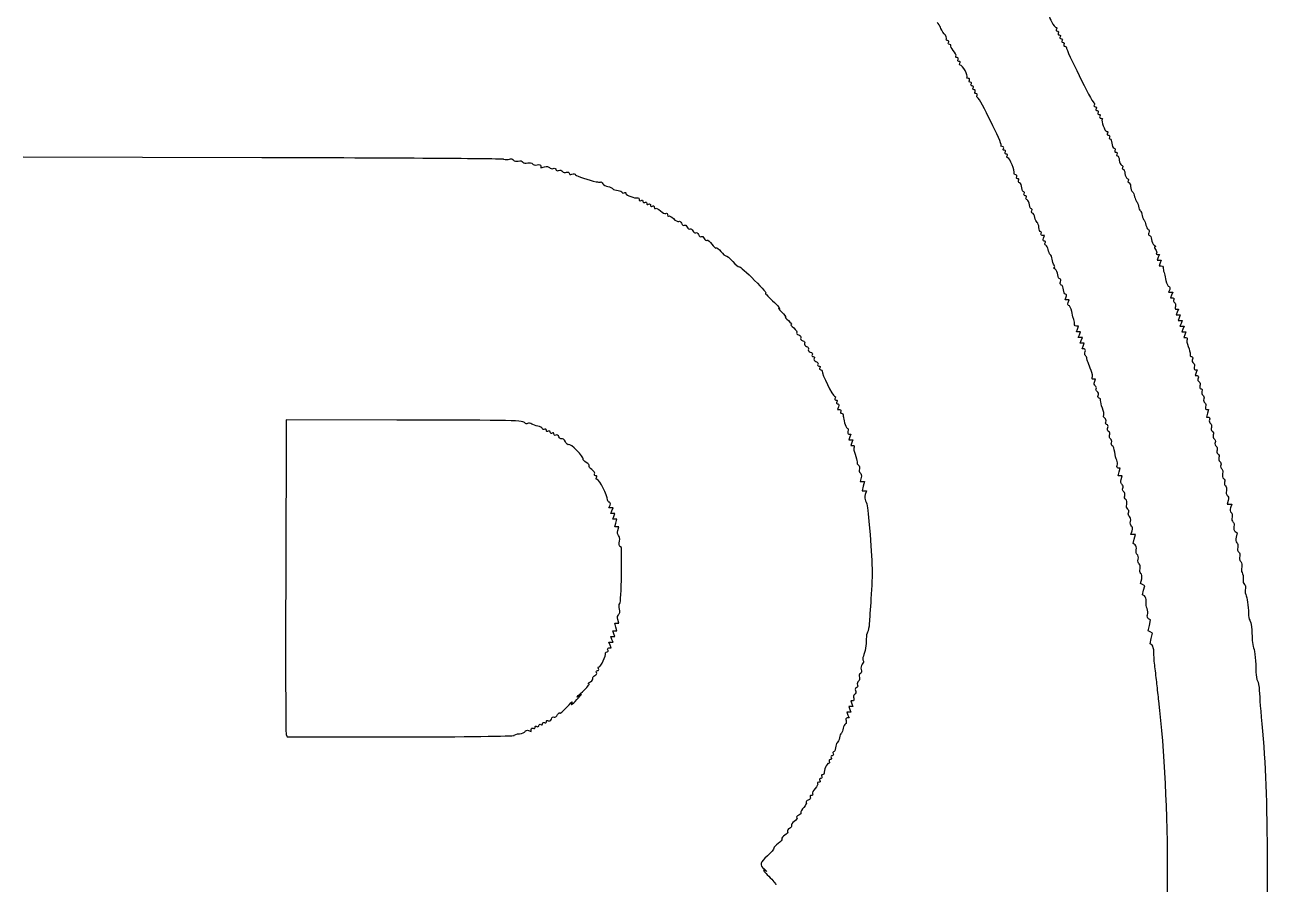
# Model space of a CAD drawing. Extents: x 13 to 550, y 14 to 551.
# Drawn here: x 365 to 550.3, y 281.4 to 409.6 of the extents above; entities that cross this region are included whole.
import ezdxf

# ---------------------------------------------------------------- set-up
doc = ezdxf.new("R2010")
doc.units = 0
doc.layers.get('0').update_dxf_attribs({"linetype": 'CONTINUOUS'})

msp = doc.modelspace()

# ---------------------------------------------------------------- linework, layer by layer
at = {"color": 7}
for p, q in [((364.772222, 389.89), (400.374048, 389.821615)), ((441.96, 388.560654), (441.96, 388.271938)), ((441.96, 388.271938), (442.524162, 388.41947)), ((517.091535, 378.177778), (516.762464, 378.177778)), ((516.929088, 377.754444), (517.091535, 378.177778)), ((534.066496, 374.932222), (533.904049, 374.508889)), ((533.904049, 374.508889), (534.207607, 374.508889)), ((533.908536, 375.355556), (534.228943, 375.355556)), ((534.228943, 375.355556), (534.066496, 374.932222)), ((534.207607, 374.508889), (534.511165, 374.508889)), ((534.511165, 374.508889), (534.348718, 374.085556)), ((534.348718, 374.085556), (534.186271, 373.662222)), ((534.186271, 373.662222), (534.498691, 373.662222)), ((520.153279, 368.582222), (520.315726, 369.005556)), ((535.759829, 370.134444), (535.597382, 369.711111)), ((535.597382, 369.711111), (535.90094, 369.711111)), ((536.042052, 369.287778), (535.879604, 368.864444)), ((535.879604, 368.864444), (536.208676, 368.864444)), ((535.90094, 369.711111), (536.204499, 369.711111)), ((536.204499, 369.711111), (536.042052, 369.287778)), ((520.456837, 368.582222), (520.153279, 368.582222)), ((520.760396, 368.582222), (520.456837, 368.582222)), ((520.597948, 368.158889), (520.760396, 368.582222)), ((536.747607, 367.171111), (537.051165, 367.171111)), ((537.051165, 367.171111), (536.888718, 366.747778)), ((536.888718, 366.747778), (536.726271, 366.324444)), ((536.726271, 366.324444), (537.029829, 366.324444)), ((537.17094, 365.901111), (537.008493, 365.477778)), ((537.008493, 365.477778), (537.312052, 365.477778)), ((537.029829, 366.324444), (537.333388, 366.324444)), ((537.333388, 366.324444), (537.17094, 365.901111)), ((537.453163, 365.054444), (537.290716, 364.631111)), ((537.312052, 365.477778), (537.61561, 365.477778)), ((537.61561, 365.477778), (537.453163, 365.054444)), ((521.846612, 363.784444), (522.00906, 364.207778)), ((522.150171, 363.784444), (521.846612, 363.784444)), ((522.171507, 364.631111), (521.859087, 364.631111)), ((522.00906, 364.207778), (522.171507, 364.631111)), ((522.128835, 362.937778), (522.291282, 363.361111)), ((522.453729, 363.784444), (522.150171, 363.784444)), ((522.291282, 363.361111), (522.453729, 363.784444)), ((537.290716, 364.631111), (537.594274, 364.631111)), ((537.735385, 364.207778), (537.572938, 363.784444)), ((537.572938, 363.784444), (537.876496, 363.784444)), ((537.594274, 364.631111), (537.897832, 364.631111)), ((537.897832, 364.631111), (537.735385, 364.207778)), ((538.017607, 363.361111), (537.85516, 362.937778)), ((537.876496, 363.784444), (538.180054, 363.784444)), ((538.180054, 363.784444), (538.017607, 363.361111)), ((522.432393, 362.937778), (522.128835, 362.937778)), ((522.411057, 362.091111), (522.573504, 362.514444)), ((522.714615, 362.091111), (522.411057, 362.091111)), ((522.735951, 362.937778), (522.432393, 362.937778)), ((522.573504, 362.514444), (522.735951, 362.937778)), ((522.693279, 361.244444), (522.855726, 361.667778)), ((523.018173, 362.091111), (522.714615, 362.091111)), ((522.855726, 361.667778), (523.018173, 362.091111)), ((537.85516, 362.937778), (538.184231, 362.937778)), ((522.996837, 361.244444), (522.693279, 361.244444)), ((539.71094, 357.716667), (539.548493, 357.293333)), ((539.569829, 358.14), (539.873388, 358.14)), ((539.873388, 358.14), (539.71094, 357.716667)), ((524.711507, 356.728889), (524.382436, 356.728889)), ((524.552531, 356.31451), (524.711507, 356.728889)), ((539.548493, 357.293333), (539.852052, 357.293333)), ((486.37094, 352.636658), (486.208493, 352.213325)), ((486.208493, 352.213325), (486.537564, 352.213325)), ((541.245608, 352.213333), (541.531612, 352.213333)), ((541.531612, 352.213333), (541.383982, 351.648889)), ((404.001111, 350.661105), (403.928213, 327.377772)), ((420.511111, 350.635847), (404.001111, 350.661105)), ((541.383982, 351.648889), (541.23638, 351.084444)), ((541.23638, 351.084444), (541.542676, 351.084444)), ((487.923078, 348.544436), (488.226636, 348.544436)), ((488.226636, 348.544436), (488.064189, 348.121103)), ((488.064189, 348.121103), (487.901742, 347.697769)), ((487.901742, 347.697769), (488.2053, 347.697769)), ((488.346411, 347.274436), (488.183964, 346.851103)), ((488.183964, 346.851103), (488.513035, 346.851103)), ((488.2053, 347.697769), (488.508858, 347.697769)), ((488.508858, 347.697769), (488.346411, 347.274436)), ((528.385842, 343.46436), (528.079547, 343.46436)), ((528.09061, 342.335471), (528.23824, 342.899915)), ((528.23824, 342.899915), (528.385842, 343.46436)), ((489.737174, 342.053043), (489.589628, 341.48888)), ((489.589628, 341.48888), (489.910148, 341.48888)), ((489.910148, 341.48888), (490.230668, 341.48888)), ((490.230668, 341.48888), (490.053574, 340.783325)), ((528.379351, 342.335471), (528.09061, 342.335471)), ((528.668065, 342.335471), (528.379351, 342.335471)), ((528.520519, 341.771309), (528.668065, 342.335471)), ((490.053574, 340.783325), (489.876507, 340.077769)), ((489.876507, 340.077769), (490.208344, 340.077769)), ((490.208344, 340.077769), (490.540181, 340.077769)), ((490.540181, 340.077769), (490.361817, 339.515851)), ((452.137724, 337.537778), (452.300171, 337.961111)), ((452.441282, 337.537778), (452.137724, 337.537778)), ((452.74484, 337.537778), (452.441282, 337.537778)), ((452.582393, 337.114444), (452.74484, 337.537778)), ((544.48837, 338.666384), (544.340824, 338.102222)), ((544.340824, 338.102222), (544.675004, 338.102222)), ((544.675004, 338.102222), (545.009155, 338.102222)), ((545.009155, 338.102222), (544.837535, 337.56153)), ((452.419946, 336.691111), (452.582393, 337.114444)), ((452.723504, 336.691111), (452.419946, 336.691111)), ((452.702168, 335.844444), (452.864615, 336.267778)), ((453.008436, 335.844444), (452.702168, 335.844444)), ((453.027062, 336.691111), (452.723504, 336.691111)), ((452.864615, 336.267778), (453.027062, 336.691111)), ((453.314731, 335.844444), (453.008436, 335.844444)), ((453.167129, 335.28), (453.314731, 335.844444)), ((453.019499, 334.715556), (453.167129, 335.28)), ((453.30824, 334.715556), (453.019499, 334.715556)), ((453.596954, 334.715556), (453.30824, 334.715556)), ((453.449408, 334.151393), (453.596954, 334.715556)), ((529.97529, 333.586582), (530.146909, 334.127275)), ((530.307127, 333.586582), (529.97529, 333.586582)), ((530.638964, 333.586582), (530.307127, 333.586582)), ((530.466215, 332.898324), (530.638964, 333.586582)), ((545.512018, 334.024554), (545.819838, 333.834297)), ((545.819838, 333.834297), (545.654823, 333.176826)), ((454.028641, 331.61916), (453.778846, 331.773544)), ((530.293495, 332.210063), (530.466215, 332.898324)), ((530.601315, 332.019806), (530.293495, 332.210063)), ((453.991528, 327.546315), (454.028641, 331.61916)), ((531.422384, 326.283396), (531.5874, 326.940867)), ((531.728511, 326.0942), (531.422384, 326.283396)), ((532.034637, 325.905004), (531.728511, 326.0942)), ((531.704606, 324.590063), (531.869622, 325.247533)), ((532.004524, 324.404699), (531.704606, 324.590063)), ((531.869622, 325.247533), (532.034637, 325.905004)), ((453.596954, 320.322222), (453.449408, 320.886384)), ((532.892423, 320.818126), (532.594086, 321.002502)), ((532.732121, 320.016629), (532.892423, 320.818126)), ((452.864615, 318.77), (452.702168, 319.193333)), ((452.702168, 319.193333), (453.008436, 319.193333)), ((453.027062, 318.346667), (452.864615, 318.77)), ((453.008436, 319.193333), (453.314731, 319.193333)), ((453.167129, 319.757778), (453.019499, 320.322222)), ((453.019499, 320.322222), (453.30824, 320.322222)), ((453.314731, 319.193333), (453.167129, 319.757778)), ((453.30824, 320.322222), (453.596954, 320.322222)), ((532.571819, 319.215135), (532.732121, 320.016629)), ((532.873232, 319.028851), (532.571819, 319.215135)), ((533.174646, 318.842571), (532.873232, 319.028851)), ((533.014343, 318.041074), (533.174646, 318.842571)), ((452.300171, 317.076667), (452.137724, 317.5)), ((452.137724, 317.5), (452.441282, 317.5)), ((452.462618, 316.653333), (452.300171, 317.076667)), ((452.582393, 317.923333), (452.419946, 318.346667)), ((452.419946, 318.346667), (452.723504, 318.346667)), ((452.441282, 317.5), (452.74484, 317.5)), ((452.74484, 317.5), (452.582393, 317.923333)), ((452.723504, 318.346667), (453.027062, 318.346667)), ((532.854041, 317.239579), (533.014343, 318.041074)), ((533.125624, 317.071742), (532.854041, 317.239579)), ((452.133547, 316.653333), (452.462618, 316.653333)), ((447.343586, 308.954238), (448.027778, 309.721809)), ((448.027778, 309.721809), (447.463333, 309.341847)), ((488.2053, 307.904436), (487.901742, 307.904436)), ((487.901742, 307.904436), (488.064189, 307.481103)), ((488.487522, 308.751103), (488.183964, 308.751103)), ((488.183964, 308.751103), (488.346411, 308.327769)), ((488.508858, 307.904436), (488.2053, 307.904436)), ((488.346411, 308.327769), (488.508858, 307.904436)), ((487.923078, 307.057769), (487.61952, 307.057769)), ((487.61952, 307.057769), (487.781967, 306.634436)), ((487.944414, 306.211103), (487.640856, 306.211103)), ((487.781967, 306.634436), (487.944414, 306.211103)), ((488.226636, 307.057769), (487.923078, 307.057769)), ((488.064189, 307.481103), (488.226636, 307.057769)), ((440.143787, 304.330616), (440.548889, 304.175166)), ((440.548889, 304.175166), (440.548889, 304.50424)), ((403.989907, 303.741661), (404.124499, 303.388883)), ((404.124499, 303.388883), (421.066694, 303.388883)), ((438.009086, 303.60055), (438.009086, 303.600556)), ((475.262138, 283.683972), (475.685471, 283.309246)), ((475.685471, 283.309246), (475.262138, 283.496396))]:
    msp.add_line(p, q, dxfattribs=at)
for points in [[(501.563922, 409.233243), (501.516594, 409.460014), (501.296319, 409.785112), (501.074436, 409.955684)], [(517.82853, 410.986111), (517.746855, 410.635123), (518.514132, 409.222222), (518.786392, 409.222222)], [(502.134124, 408.273278), (501.867847, 408.574486), (501.611279, 409.006469), (501.563922, 409.233243)], [(502.470251, 407.486149), (502.551644, 407.617862), (502.400401, 407.972071), (502.134124, 408.273278)], [(518.865556, 408.94), (518.769628, 408.784778), (518.833128, 408.657778), (519.006667, 408.657778)], [(518.786392, 409.222222), (518.925866, 409.222222), (518.961483, 409.095222), (518.865556, 408.94)], [(519.006667, 408.657778), (519.180205, 408.657778), (519.243705, 408.530778), (519.147778, 408.375556)], [(519.147778, 408.375556), (519.05185, 408.220333), (519.11535, 408.093333), (519.288889, 408.093333)], [(519.288889, 408.093333), (519.462427, 408.093333), (519.525927, 407.966333), (519.43, 407.811111)], [(519.43, 407.811111), (519.334073, 407.655889), (519.397573, 407.528889), (519.571111, 407.528889)], [(502.637778, 407.246667), (502.464239, 407.246667), (502.388858, 407.354433), (502.470251, 407.486149)], [(502.778889, 406.964444), (502.874816, 407.119667), (502.811316, 407.246667), (502.637778, 407.246667)], [(502.950367, 406.682222), (502.760121, 406.682222), (502.682962, 406.809222), (502.778889, 406.964444)], [(503.125147, 406.511069), (503.219268, 406.605204), (503.14067, 406.682222), (502.950367, 406.682222)], [(503.491669, 405.762773), (503.195957, 406.0802), (503.030998, 406.416933), (503.125147, 406.511069)], [(503.881362, 404.946149), (503.962755, 405.077862), (503.78741, 405.445344), (503.491669, 405.762773)], [(519.571111, 407.528889), (519.74465, 407.528889), (519.80815, 407.401889), (519.712222, 407.246667)], [(519.712222, 407.246667), (519.616295, 407.091444), (519.679795, 406.964444), (519.853333, 406.964444)], [(519.853333, 406.964444), (520.026872, 406.964444), (520.090372, 406.837444), (519.994444, 406.682222)], [(519.994444, 406.682222), (519.898517, 406.527), (519.95451, 406.4), (520.118904, 406.4)], [(520.118904, 406.4), (520.283271, 406.4), (520.39393, 406.30475), (520.364776, 406.188333)], [(520.364776, 406.188333), (520.289621, 405.888272), (524.143055, 398.094381), (524.423217, 397.979784)], [(504.048889, 404.706667), (503.87535, 404.706667), (503.799969, 404.814433), (503.881362, 404.946149)], [(504.19, 404.424444), (504.285927, 404.579667), (504.222427, 404.706667), (504.048889, 404.706667)], [(504.331111, 404.142222), (504.157573, 404.142222), (504.094073, 404.269222), (504.19, 404.424444)], [(504.472222, 403.86), (504.56815, 404.015222), (504.50465, 404.142222), (504.331111, 404.142222)], [(504.535835, 403.577778), (504.404912, 403.577778), (504.376295, 403.704778), (504.472222, 403.86)], [(505.546642, 401.782935), (505.763643, 401.999944), (504.875066, 403.577778), (504.535835, 403.577778)], [(505.711855, 401.602222), (505.521581, 401.602222), (505.447244, 401.683542), (505.546642, 401.782935)], [(505.883333, 401.32), (505.979261, 401.475222), (505.90196, 401.602222), (505.711855, 401.602222)], [(506.024444, 401.037778), (505.850906, 401.037778), (505.787406, 401.164778), (505.883333, 401.32)], [(506.165556, 400.755556), (506.261483, 400.910778), (506.197983, 401.037778), (506.024444, 401.037778)], [(506.306667, 400.473333), (506.133128, 400.473333), (506.069628, 400.600333), (506.165556, 400.755556)], [(506.447778, 400.191111), (506.543705, 400.346333), (506.480205, 400.473333), (506.306667, 400.473333)], [(506.588889, 399.908889), (506.41535, 399.908889), (506.35185, 400.035889), (506.447778, 400.191111)], [(506.73, 399.626667), (506.825927, 399.781889), (506.762427, 399.908889), (506.588889, 399.908889)], [(506.871111, 399.344444), (506.697573, 399.344444), (506.634073, 399.471444), (506.73, 399.626667)], [(507.027124, 399.086327), (507.114866, 399.22829), (507.04465, 399.344444), (506.871111, 399.344444)], [(507.118197, 398.733549), (506.980359, 398.785613), (506.939381, 398.944363), (507.027124, 399.086327)], [(510.619812, 391.616113), (510.822702, 391.818997), (507.489996, 398.593118), (507.118197, 398.733549)], [(524.495099, 397.627007), (524.407356, 397.485043), (524.477601, 397.368889), (524.651111, 397.368889)], [(524.423217, 397.979784), (524.550499, 397.92772), (524.582842, 397.76897), (524.495099, 397.627007)], [(524.651111, 397.368889), (524.82465, 397.368889), (524.88815, 397.241889), (524.792222, 397.086667)], [(524.792222, 397.086667), (524.696295, 396.931444), (524.759795, 396.804444), (524.933333, 396.804444)], [(524.933333, 396.804444), (525.106872, 396.804444), (525.170372, 396.677444), (525.074444, 396.522222)], [(525.074444, 396.522222), (524.978517, 396.367), (525.042017, 396.24), (525.215556, 396.24)], [(525.215556, 396.24), (525.389094, 396.24), (525.452594, 396.113), (525.356667, 395.957778)], [(525.356667, 395.957778), (525.260739, 395.802556), (525.33804, 395.675556), (525.528145, 395.675556)], [(525.708965, 395.510453), (525.472886, 395.274379), (526.064, 393.7), (526.388697, 393.7)], [(525.528145, 395.675556), (525.718419, 395.675556), (525.799784, 395.601258), (525.708965, 395.510453)], [(526.388697, 393.7), (526.537908, 393.7), (526.581483, 393.573), (526.485556, 393.417778)], [(526.485556, 393.417778), (526.389628, 393.262556), (526.453128, 393.135556), (526.626667, 393.135556)], [(526.626667, 393.135556), (526.800205, 393.135556), (526.863705, 393.008556), (526.767778, 392.853333)], [(526.767778, 392.853333), (526.67185, 392.698111), (526.700835, 392.571111), (526.832181, 392.571111)], [(510.791855, 391.442222), (510.601581, 391.442222), (510.524167, 391.520474), (510.619812, 391.616113)], [(510.963333, 391.16), (511.059261, 391.315222), (510.98196, 391.442222), (510.791855, 391.442222)], [(511.104444, 390.877778), (510.930906, 390.877778), (510.867406, 391.004778), (510.963333, 391.16)], [(526.832181, 392.571111), (526.963527, 392.571111), (527.09239, 392.287241), (527.118524, 391.940291)], [(527.118524, 391.940291), (527.14477, 391.593341), (527.299456, 391.264992), (527.462552, 391.210631)], [(527.462552, 391.210631), (527.625649, 391.156269), (527.687286, 390.995637), (527.599543, 390.853673)], [(400.374048, 389.821615), (419.95502, 389.784006), (436.17927, 389.675167), (436.427936, 389.579756)], [(436.427936, 389.579756), (436.676574, 389.484342), (437.066436, 389.477817), (437.294302, 389.56525)], [(437.294302, 389.56525), (437.522168, 389.652688), (437.790477, 389.591722), (437.890581, 389.429746)], [(437.890581, 389.429746), (437.990686, 389.267779), (438.312137, 389.197904), (438.604914, 389.274465)], [(438.604914, 389.274465), (438.897663, 389.351026), (439.215163, 389.287532), (439.31047, 389.133354)], [(439.31047, 389.133354), (439.405748, 388.979181), (439.723248, 388.915681), (440.016025, 388.992243)], [(511.245556, 390.595556), (511.341483, 390.750778), (511.277983, 390.877778), (511.104444, 390.877778)], [(511.386667, 390.313333), (511.213128, 390.313333), (511.149628, 390.440333), (511.245556, 390.595556)], [(511.527778, 390.031111), (511.623705, 390.186333), (511.560205, 390.313333), (511.386667, 390.313333)], [(511.630337, 389.748889), (511.477994, 389.748889), (511.43185, 389.875889), (511.527778, 390.031111)], [(512.573411, 387.420556), (512.684212, 387.825982), (511.905363, 389.748889), (511.630337, 389.748889)], [(527.599543, 390.853673), (527.5118, 390.71171), (527.582045, 390.595556), (527.755556, 390.595556)], [(527.755556, 390.595556), (527.929094, 390.595556), (527.992594, 390.468556), (527.896667, 390.313333)], [(527.896667, 390.313333), (527.800739, 390.158111), (527.829724, 390.031111), (527.96107, 390.031111)], [(527.96107, 390.031111), (528.092416, 390.031111), (528.221279, 389.747241), (528.247412, 389.400291)], [(528.247412, 389.400291), (528.273659, 389.053341), (528.428345, 388.724992), (528.591441, 388.670631)], [(440.016025, 388.992243), (440.308774, 389.068804), (440.626274, 389.00531), (440.721581, 388.851132)], [(440.721581, 388.851132), (440.816859, 388.696959), (441.134472, 388.633493), (441.427418, 388.710094)], [(441.427418, 388.710094), (441.720337, 388.786697), (441.96, 388.719435), (441.96, 388.560654)], [(442.524162, 388.41947), (442.834466, 388.500612), (443.164807, 388.443261), (443.258279, 388.292035)], [(443.258279, 388.292035), (443.351722, 388.140801), (443.605864, 388.08524), (443.823005, 388.16856)], [(443.823005, 388.16856), (444.040119, 388.251883), (444.217778, 388.183461), (444.217778, 388.016496)], [(444.217778, 388.016496), (444.217778, 387.849536), (444.404214, 387.784475), (444.63208, 387.871916)], [(444.63208, 387.871916), (444.859946, 387.959354), (445.126787, 387.900785), (445.225057, 387.741758)], [(445.225057, 387.741758), (445.323355, 387.582735), (445.581419, 387.520795), (445.798561, 387.604116)], [(445.798561, 387.604116), (446.015674, 387.687439), (446.193333, 387.619017), (446.193333, 387.452052)], [(446.193333, 387.452052), (446.193333, 387.285092), (446.379769, 387.220031), (446.607636, 387.307472)], [(446.607636, 387.307472), (446.835502, 387.39491), (447.086228, 387.362418), (447.164799, 387.235268)], [(447.164799, 387.235268), (447.279127, 387.050269), (449.195049, 386.395358), (450.215, 386.192621)], [(512.814429, 387.208889), (512.650063, 387.208889), (512.541576, 387.304139), (512.573411, 387.420556)], [(528.591441, 388.670631), (528.754538, 388.616269), (528.816175, 388.455637), (528.728432, 388.313673)], [(528.728432, 388.313673), (528.640689, 388.17171), (528.67639, 388.055556), (528.807736, 388.055556)], [(528.807736, 388.055556), (528.939083, 388.055556), (529.067945, 387.771685), (529.094079, 387.424735)], [(529.094079, 387.424735), (529.120326, 387.077785), (529.275012, 386.749437), (529.438108, 386.695075)], [(450.215, 386.192621), (450.331417, 386.169479), (450.490167, 386.134672), (450.567778, 386.115269)], [(450.567778, 386.115269), (450.645389, 386.095852), (450.777017, 386.111742), (450.860301, 386.150547)], [(450.860301, 386.150547), (450.943557, 386.189353), (451.102307, 386.075047), (451.213079, 385.896533)], [(451.213079, 385.896533), (451.323823, 385.718019), (451.668444, 385.527519), (451.978889, 385.4732)], [(451.978889, 385.4732), (452.289333, 385.41888), (452.618263, 385.272825), (452.709844, 385.148633)], [(512.938889, 386.926667), (513.034816, 387.081889), (512.978823, 387.208889), (512.814429, 387.208889)], [(513.08, 386.644444), (512.906462, 386.644444), (512.842962, 386.771444), (512.938889, 386.926667)], [(513.236012, 386.386327), (513.323755, 386.52829), (513.253538, 386.644444), (513.08, 386.644444)], [(513.373003, 386.029369), (513.209907, 386.083731), (513.14827, 386.244363), (513.236012, 386.386327)], [(513.717032, 385.299709), (513.690785, 385.646659), (513.536099, 385.975008), (513.373003, 386.029369)], [(529.438108, 386.695075), (529.601204, 386.640713), (529.662842, 386.480081), (529.575099, 386.338118)], [(529.575099, 386.338118), (529.487356, 386.196154), (529.523057, 386.08), (529.654403, 386.08)], [(529.654403, 386.08), (529.785749, 386.08), (529.913878, 385.805677), (529.939137, 385.470394)], [(529.939137, 385.470394), (529.964537, 385.135109), (530.086683, 384.785859), (530.210861, 384.694283)], [(452.709844, 385.148633), (452.801426, 385.024438), (453.150676, 384.902162), (453.485956, 384.876906)], [(453.485956, 384.876906), (453.821236, 384.851648), (454.095556, 384.723519), (454.095556, 384.592167)], [(454.095556, 384.592167), (454.095556, 384.460815), (454.222556, 384.431836), (454.377778, 384.527769)], [(454.377778, 384.527769), (454.533, 384.623702), (454.66, 384.581465), (454.66, 384.433911)], [(454.66, 384.433911), (454.66, 384.175926), (455.987912, 383.680564), (456.423889, 383.775918)], [(456.423889, 383.775918), (456.540306, 383.801374), (456.635556, 383.687718), (456.635556, 383.523335)], [(456.635556, 383.523335), (456.635556, 383.358952), (456.762556, 383.302947), (456.917778, 383.39888)], [(514.003375, 384.668889), (513.872028, 384.668889), (513.743166, 384.952759), (513.717032, 385.299709)], [(514.208889, 384.104444), (514.03535, 384.104444), (513.97185, 384.231444), (514.067778, 384.386667)], [(514.067778, 384.386667), (514.163705, 384.541889), (514.134721, 384.668889), (514.003375, 384.668889)], [(514.36493, 383.846327), (514.452644, 383.98829), (514.382427, 384.104444), (514.208889, 384.104444)], [(514.50192, 383.489369), (514.338824, 383.543731), (514.277187, 383.704363), (514.36493, 383.846327)], [(530.210861, 384.694283), (530.335067, 384.602705), (530.481117, 384.273778), (530.535416, 383.963333)], [(530.535416, 383.963333), (530.589744, 383.652889), (530.716744, 383.335389), (530.817638, 383.257778)], [(456.917778, 383.39888), (457.073, 383.494813), (457.2, 383.431313), (457.2, 383.257769)], [(457.2, 383.257769), (457.2, 383.084225), (457.327, 383.020725), (457.482222, 383.116658)], [(457.482222, 383.116658), (457.637444, 383.212591), (457.764444, 383.149091), (457.764444, 382.975547)], [(457.764444, 382.975547), (457.764444, 382.802003), (457.891444, 382.738503), (458.046667, 382.834436)], [(458.046667, 382.834436), (458.201889, 382.930369), (458.328889, 382.866869), (458.328889, 382.693325)], [(458.328889, 382.693325), (458.328889, 382.519781), (458.455889, 382.456281), (458.611111, 382.552214)], [(458.611111, 382.552214), (458.766333, 382.648147), (458.893333, 382.570982), (458.893333, 382.380721)], [(458.893333, 382.380721), (458.893333, 382.190467), (458.970352, 382.111826), (459.064473, 382.205961)], [(459.064473, 382.205961), (459.158622, 382.300093), (459.495342, 382.135151), (459.812785, 381.839422)], [(459.812785, 381.839422), (460.1302, 381.543693), (460.497682, 381.368337), (460.629395, 381.449741)], [(514.845949, 382.759709), (514.819702, 383.106659), (514.665016, 383.435008), (514.50192, 383.489369)], [(515.132292, 382.128889), (515.000946, 382.128889), (514.872083, 382.412759), (514.845949, 382.759709)], [(515.310205, 381.517993), (515.168219, 381.570058), (515.123853, 381.728808), (515.211596, 381.870771)], [(515.211596, 381.870771), (515.299339, 382.012735), (515.263638, 382.128889), (515.132292, 382.128889)], [(530.817638, 383.257778), (530.918561, 383.180167), (531.045561, 382.862667), (531.099861, 382.552222)], [(531.099861, 382.552222), (531.154188, 382.241778), (531.281188, 381.924278), (531.382083, 381.846667)], [(531.382083, 381.846667), (531.483006, 381.769056), (531.610006, 381.451556), (531.664305, 381.141111)], [(460.629395, 381.449741), (460.761108, 381.531145), (460.868889, 381.442093), (460.868889, 381.251833)], [(460.868889, 381.251833), (460.868889, 381.061578), (460.942972, 380.980002), (461.033509, 381.070547)], [(461.033509, 381.070547), (461.124074, 381.161092), (461.446203, 380.987128), (461.749366, 380.683956)], [(461.749366, 380.683956), (462.052529, 380.380785), (462.409653, 380.20014), (462.542946, 380.282521)], [(462.542946, 380.282521), (462.67624, 380.364901), (462.861208, 380.234486), (462.954003, 379.992704)], [(462.954003, 379.992704), (463.04677, 379.750924), (463.23727, 379.623924), (463.377336, 379.710482)], [(515.664732, 380.858889), (515.611703, 381.169333), (515.452162, 381.465929), (515.310205, 381.517993)], [(515.986945, 380.127939), (515.862739, 380.219517), (515.717762, 380.548444), (515.664732, 380.858889)], [(516.258669, 379.351828), (516.233269, 379.687114), (516.111123, 380.036364), (515.986945, 380.127939)], [(531.664305, 381.141111), (531.718633, 380.830667), (531.845633, 380.513167), (531.946527, 380.435556)], [(531.946527, 380.435556), (532.04745, 380.357944), (532.173378, 380.040444), (532.226407, 379.73)], [(463.377336, 379.710482), (463.517375, 379.797042), (463.707875, 379.670042), (463.80067, 379.428259)], [(463.80067, 379.428259), (463.893436, 379.18648), (464.083936, 379.05948), (464.224003, 379.146037)], [(464.224003, 379.146037), (464.364042, 379.232597), (464.554542, 379.105597), (464.647336, 378.863815)], [(464.647336, 378.863815), (464.740103, 378.622035), (464.930603, 378.495035), (465.07067, 378.581593)], [(465.07067, 378.581593), (465.210708, 378.668153), (465.401208, 378.541153), (465.494003, 378.29937)], [(465.494003, 378.29937), (465.58677, 378.057591), (465.77727, 377.930591), (465.917336, 378.017148)], [(465.917336, 378.017148), (466.057375, 378.103709), (466.247875, 377.976709), (466.34067, 377.734926)], [(516.543403, 378.742222), (516.412057, 378.742222), (516.283928, 379.016545), (516.258669, 379.351828)], [(516.762464, 378.177778), (516.581475, 378.177778), (516.511879, 378.304778), (516.607806, 378.46)], [(516.607806, 378.46), (516.703733, 378.615222), (516.674749, 378.742222), (516.543403, 378.742222)], [(532.226407, 379.73), (532.279437, 379.419556), (532.431046, 379.125601), (532.563324, 379.076766)], [(532.648386, 378.582877), (532.562901, 378.360074), (532.606504, 378.177778), (532.745301, 378.177778)], [(532.563324, 379.076766), (532.695602, 379.027933), (532.733899, 378.805683), (532.648386, 378.582877)], [(532.745301, 378.177778), (532.884098, 378.177778), (533.018323, 377.903455), (533.043582, 377.568172)], [(466.34067, 377.734926), (466.433436, 377.493146), (466.623344, 377.365785), (466.762705, 377.451902)], [(466.762705, 377.451902), (466.902038, 377.53802), (467.230573, 377.281051), (467.492786, 376.880859)], [(467.492786, 376.880859), (467.754998, 376.480668), (468.03976, 376.223454), (468.125584, 376.309266)], [(468.125584, 376.309266), (468.21138, 376.395082), (468.526029, 376.154535), (468.824818, 375.77472)], [(517.056652, 377.331111), (516.89714, 377.331111), (516.839736, 377.521611), (516.929088, 377.754444)], [(517.187152, 377.072993), (517.274895, 377.214957), (517.216164, 377.331111), (517.056652, 377.331111)], [(517.28576, 376.720216), (517.143774, 376.77228), (517.099409, 376.93103), (517.187152, 377.072993)], [(517.640288, 376.061111), (517.587258, 376.371556), (517.427718, 376.668151), (517.28576, 376.720216)], [(533.043582, 377.568172), (533.068982, 377.232886), (533.254627, 376.853834), (533.456416, 376.725826)], [(533.577123, 376.488765), (533.441684, 376.486507), (533.472334, 376.31401), (533.645223, 376.105699)], [(533.456416, 376.725826), (533.658233, 376.597819), (533.712533, 376.491142), (533.577123, 376.488765)], [(468.824818, 375.77472), (469.123578, 375.394903), (469.467269, 375.11346), (469.588568, 375.149291)], [(469.588568, 375.149291), (469.709867, 375.185122), (470.158657, 374.801344), (470.585828, 374.296457)], [(470.585828, 374.296457), (471.013028, 373.791567), (471.448892, 373.43183), (471.554387, 373.497038)], [(517.941221, 375.343304), (517.828728, 375.427655), (517.693317, 375.750667), (517.640288, 376.061111)], [(518.231628, 374.637749), (518.184412, 374.941457), (518.053743, 375.258957), (517.941221, 375.343304)], [(518.537613, 373.732778), (518.41654, 373.926806), (518.278844, 374.334044), (518.231628, 374.637749)], [(533.645223, 376.105699), (533.818112, 375.897391), (533.875996, 375.643391), (533.77386, 375.541255)], [(533.77386, 375.541255), (533.671724, 375.439122), (533.732317, 375.355556), (533.908536, 375.355556)], [(471.554387, 373.497038), (471.65991, 373.562245), (472.696088, 372.65382), (473.85701, 371.478316)], [(518.668028, 373.138618), (518.466211, 373.266626), (518.403868, 373.373303), (518.529429, 373.375679)], [(518.529429, 373.375679), (518.655018, 373.377937), (518.658687, 373.53875), (518.537613, 373.732778)], [(519.080863, 372.296272), (519.055463, 372.631558), (518.869817, 373.010611), (518.668028, 373.138618)], [(534.498691, 373.662222), (534.670536, 373.662222), (534.796069, 373.566972), (534.777696, 373.450556)], [(534.777696, 373.450556), (534.759352, 373.334139), (534.774874, 373.143639), (534.812974, 373.027222)], [(534.812974, 373.027222), (534.888242, 372.79532), (534.887819, 372.796937), (535.202243, 371.475)], [(473.85701, 371.478316), (475.017931, 370.30281), (475.777278, 369.432628), (475.544444, 369.54458)], [(519.379144, 371.686667), (519.240347, 371.686667), (519.106122, 371.960989), (519.080863, 372.296272)], [(519.476059, 371.281568), (519.561544, 371.504371), (519.51794, 371.686667), (519.379144, 371.686667)], [(519.599503, 370.783499), (519.446115, 370.834632), (519.390545, 371.058762), (519.476059, 371.281568)], [(519.925921, 370.059709), (519.899674, 370.406659), (519.752919, 370.732366), (519.599503, 370.783499)], [(535.202243, 371.475), (535.322244, 370.970528), (535.533318, 370.557778), (535.671353, 370.557778)], [(535.671353, 370.557778), (535.809359, 370.557778), (535.849181, 370.367278), (535.759829, 370.134444)], [(475.544444, 369.54458), (475.311611, 369.656532), (475.756111, 369.151716), (476.532222, 368.422764)], [(520.22581, 369.428889), (520.087013, 369.428889), (519.952055, 369.712759), (519.925921, 370.059709)], [(520.315726, 369.005556), (520.405078, 369.238389), (520.364607, 369.428889), (520.22581, 369.428889)], [(536.208676, 368.864444), (536.389665, 368.864444), (536.464679, 368.746219), (536.375384, 368.601724)], [(476.532222, 368.422764), (477.308333, 367.693809), (477.752833, 367.187726), (477.52, 367.298128)], [(477.52, 367.298128), (477.287167, 367.408531), (477.453, 367.171117), (477.888526, 366.770536)], [(520.686425, 367.735556), (520.548418, 367.735556), (520.508597, 367.926056), (520.597948, 368.158889)], [(521.155535, 366.818333), (521.035534, 367.322806), (520.82446, 367.735556), (520.686425, 367.735556)], [(536.375384, 368.601724), (536.286089, 368.457226), (536.33655, 368.262659), (536.487511, 368.169351)], [(536.487511, 368.169351), (536.6385, 368.076045), (536.690485, 367.813268), (536.603025, 367.585405)], [(536.603025, 367.585405), (536.515592, 367.357544), (536.580729, 367.171111), (536.747607, 367.171111)], [(477.888526, 366.770536), (478.324023, 366.369958), (478.578023, 366.037989), (478.45297, 366.032824)], [(478.45297, 366.032824), (478.327889, 366.02766), (478.525388, 365.77366), (478.891826, 365.46838)], [(478.891826, 365.46838), (479.258263, 365.1631), (479.448763, 364.9091), (479.315159, 364.903935)], [(521.544804, 365.266111), (521.469535, 365.498013), (521.469959, 365.496396), (521.155535, 366.818333)], [(521.580082, 364.842778), (521.598426, 364.959194), (521.582904, 365.149694), (521.544804, 365.266111)], [(479.315159, 364.903935), (479.181555, 364.898771), (479.352582, 364.660538), (479.695228, 364.374526)], [(479.695228, 364.374526), (480.037874, 364.088516), (480.241949, 363.77823), (480.148702, 363.685003)], [(480.148702, 363.685003), (480.055484, 363.591777), (480.187169, 363.435702), (480.44131, 363.338172)], [(480.44131, 363.338172), (480.69548, 363.240645), (480.832612, 363.046258), (480.746054, 362.906203)], [(521.859087, 364.631111), (521.687242, 364.631111), (521.561709, 364.726361), (521.580082, 364.842778)], [(480.746054, 362.906203), (480.659496, 362.76615), (480.786496, 362.57565), (481.028276, 362.482869)], [(481.028276, 362.482869), (481.270056, 362.390092), (481.397056, 362.199592), (481.310498, 362.059536)], [(481.310498, 362.059536), (481.223941, 361.919483), (481.350941, 361.728983), (481.592721, 361.636203)], [(481.592721, 361.636203), (481.8345, 361.543425), (481.9615, 361.352925), (481.874943, 361.212869)], [(538.184231, 362.937778), (538.36522, 362.937778), (538.44142, 362.821434), (538.353536, 362.67924)], [(538.353536, 362.67924), (538.265652, 362.537042), (538.341965, 362.060792), (538.523236, 361.620906)], [(538.523236, 361.620906), (538.70448, 361.181018), (538.826795, 360.662361), (538.795101, 360.468333)], [(481.874943, 361.212869), (481.788385, 361.072817), (481.915385, 360.882317), (482.157165, 360.789536)], [(482.157165, 360.789536), (482.398945, 360.696758), (482.526481, 360.507153), (482.440601, 360.368198)], [(482.440601, 360.368198), (482.354721, 360.22924), (482.42649, 360.115547), (482.6, 360.115547)], [(482.6, 360.115547), (482.773538, 360.115547), (482.836502, 359.98765), (482.739869, 359.831332)], [(482.739869, 359.831332), (482.643265, 359.675012), (482.762165, 359.471206), (483.003832, 359.378425)], [(523.148532, 360.848704), (523.232041, 361.066359), (523.163772, 361.244444), (522.996837, 361.244444)], [(523.18889, 360.260739), (523.083169, 360.366462), (523.064994, 360.631046), (523.148532, 360.848704)], [(523.416389, 359.809816), (523.396916, 359.952101), (523.29461, 360.155019), (523.18889, 360.260739)], [(523.522222, 359.41), (523.483417, 359.487611), (523.435806, 359.667528), (523.416389, 359.809816)], [(538.795101, 360.468333), (538.763408, 360.274306), (538.866052, 360.115556), (539.023221, 360.115556)], [(539.023221, 360.115556), (539.180363, 360.115556), (539.240786, 359.937902), (539.157446, 359.720769)], [(539.157446, 359.720769), (539.074134, 359.503636), (539.135997, 359.245569), (539.295114, 359.147288)], [(483.003832, 359.378425), (483.245612, 359.285647), (483.373148, 359.096042), (483.287268, 358.957087)], [(483.287268, 358.957087), (483.201387, 358.818129), (483.273156, 358.704436), (483.446667, 358.704436)], [(483.446667, 358.704436), (483.620205, 358.704436), (483.683705, 358.577436), (483.587778, 358.422214)], [(483.587778, 358.422214), (483.49185, 358.266992), (483.547843, 358.139992), (483.712238, 358.139992)], [(483.712238, 358.139992), (483.876604, 358.139992), (483.981788, 358.044742), (483.945974, 357.928325)], [(483.945974, 357.928325), (483.840508, 357.585605), (485.497971, 354.18888), (485.770654, 354.18888)], [(523.651706, 359.057222), (523.619307, 359.173639), (523.561028, 359.332389), (523.522222, 359.41)], [(524.041765, 358.04576), (523.859647, 358.485649), (523.684105, 358.940806), (523.651706, 359.057222)], [(524.21313, 356.987427), (524.301014, 357.129625), (524.223855, 357.605875), (524.041765, 358.04576)], [(539.295114, 359.147288), (539.454118, 359.049004), (539.512708, 358.782157), (539.425247, 358.554294)], [(539.425247, 358.554294), (539.337814, 358.326433), (539.402951, 358.14), (539.569829, 358.14)], [(524.382436, 356.728889), (524.201446, 356.728889), (524.125246, 356.845232), (524.21313, 356.987427)], [(524.668044, 355.730564), (524.517056, 355.82387), (524.46507, 356.086647), (524.552531, 356.31451)], [(539.852052, 357.293333), (540.019014, 357.293333), (540.087453, 357.11568), (540.004113, 356.898547)], [(540.004113, 356.898547), (539.920801, 356.681413), (539.982664, 356.423347), (540.141781, 356.325066)], [(540.141781, 356.325066), (540.300785, 356.226782), (540.359374, 355.959935), (540.271914, 355.732072)], [(540.271914, 355.732072), (540.184481, 355.504211), (540.249618, 355.317778), (540.416496, 355.317778)], [(485.845556, 353.906658), (485.749628, 353.751436), (485.813128, 353.624436), (485.986667, 353.624436)], [(485.770654, 354.18888), (485.907786, 354.18888), (485.941483, 354.06188), (485.845556, 353.906658)], [(524.792222, 355.317693), (524.874885, 355.451464), (524.819033, 355.637256), (524.668044, 355.730564)], [(524.947981, 354.885315), (524.779635, 354.98935), (524.709559, 355.183923), (524.792222, 355.317693)], [(525.102554, 354.301369), (525.185866, 354.518502), (525.116383, 354.781276), (524.947981, 354.885315)], [(525.236779, 353.906582), (525.079637, 353.906582), (525.019214, 354.084235), (525.102554, 354.301369)], [(525.464899, 353.553804), (525.496592, 353.747832), (525.393948, 353.906582), (525.236779, 353.906582)], [(540.416496, 355.317778), (540.583459, 355.317778), (540.651898, 355.140125), (540.568557, 354.922991)], [(540.568557, 354.922991), (540.485245, 354.705858), (540.547108, 354.447791), (540.706225, 354.34951)], [(540.706225, 354.34951), (540.865229, 354.251226), (540.928729, 353.997226), (540.847336, 353.785066)], [(485.986667, 353.624436), (486.160205, 353.624436), (486.223705, 353.497436), (486.127778, 353.342214)], [(486.127778, 353.342214), (486.03185, 353.186992), (486.083864, 353.059992), (486.243376, 353.059992)], [(486.243376, 353.059992), (486.402888, 353.059992), (486.460292, 352.869492), (486.37094, 352.636658)], [(486.537564, 352.213325), (486.718554, 352.213325), (486.78815, 352.086325), (486.692222, 351.931103)], [(525.736764, 352.401231), (525.55552, 352.84112), (525.433205, 353.359776), (525.464899, 353.553804)], [(525.918515, 351.362399), (525.999766, 351.49387), (525.918515, 351.961346), (525.736764, 352.401231)], [(540.847336, 353.785066), (540.765915, 353.572902), (540.829274, 353.318902), (540.988448, 353.220621)], [(540.988448, 353.220621), (541.147452, 353.122337), (541.206041, 352.85549), (541.11858, 352.627627)], [(541.11858, 352.627627), (541.031148, 352.399767), (541.088298, 352.213333), (541.245608, 352.213333)], [(439.579738, 350.207659), (439.34301, 350.590683), (438.561875, 350.608223), (420.511111, 350.635847)], [(440.003946, 350.10872), (439.859448, 350.019414), (439.668553, 350.06394), (439.579738, 350.207659)], [(440.619444, 350.050933), (440.425417, 350.172017), (440.148444, 350.198024), (440.003946, 350.10872)], [(486.692222, 351.931103), (486.596295, 351.77588), (486.652288, 351.64888), (486.816682, 351.64888)], [(486.816682, 351.64888), (486.981048, 351.64888), (487.100513, 351.55363), (487.08214, 351.437214)], [(487.08214, 351.437214), (487.063796, 351.320797), (487.073109, 351.162047), (487.103025, 351.084436)], [(487.103025, 351.084436), (487.13294, 351.006825), (487.215152, 350.625825), (487.285707, 350.237769)], [(487.285707, 350.237769), (487.356291, 349.849714), (487.530196, 349.49226), (487.672211, 349.443424)], [(526.07687, 350.934203), (525.908524, 351.038239), (525.837263, 351.230929), (525.918515, 351.362399)], [(526.231443, 350.350257), (526.314755, 350.567391), (526.245272, 350.830165), (526.07687, 350.934203)], [(526.383504, 349.955471), (526.216541, 349.955471), (526.148102, 350.133124), (526.231443, 350.350257)], [(541.542676, 351.084444), (541.711134, 351.084444), (541.780786, 350.906791), (541.697446, 350.689658)], [(541.697446, 350.689658), (541.614134, 350.472525), (541.675997, 350.214458), (541.835114, 350.116177)], [(441.536667, 349.743892), (441.226222, 349.791678), (440.813472, 349.929845), (440.619444, 350.050933)], [(442.195768, 349.381191), (442.143698, 349.532891), (441.847111, 349.696106), (441.536667, 349.743892)], [(442.548546, 349.264899), (442.406588, 349.177158), (442.247838, 349.229491), (442.195768, 349.381191)], [(442.806667, 349.108889), (442.806667, 349.282433), (442.690504, 349.352636), (442.548546, 349.264899)], [(443.088889, 348.967778), (442.933667, 348.871845), (442.806667, 348.935345), (442.806667, 349.108889)], [(443.371111, 348.826667), (443.371111, 349.000211), (443.244111, 349.063711), (443.088889, 348.967778)], [(443.653333, 348.685556), (443.498111, 348.589623), (443.371111, 348.653123), (443.371111, 348.826667)], [(443.935556, 348.544444), (443.935556, 348.717989), (443.808556, 348.781489), (443.653333, 348.685556)], [(444.219782, 348.404567), (444.063459, 348.307956), (443.935556, 348.3709), (443.935556, 348.544444)], [(444.672664, 348.140621), (444.579897, 348.382401), (444.376076, 348.501174), (444.219782, 348.404567)], [(487.672211, 349.443424), (487.814225, 349.394591), (487.860481, 349.172341), (487.774968, 348.949535)], [(487.774968, 348.949535), (487.689483, 348.726732), (487.756059, 348.544436), (487.923078, 348.544436)], [(526.528086, 349.541177), (526.615519, 349.769038), (526.550382, 349.955471), (526.383504, 349.955471)], [(526.658219, 348.948183), (526.499215, 349.046467), (526.440626, 349.313314), (526.528086, 349.541177)], [(526.79933, 348.383739), (526.880751, 348.595902), (526.817392, 348.849902), (526.658219, 348.948183)], [(526.940441, 347.819294), (526.781437, 347.917578), (526.717937, 348.171578), (526.79933, 348.383739)], [(541.835114, 350.116177), (541.994118, 350.017893), (542.057618, 349.763893), (541.976225, 349.551732)], [(541.976225, 349.551732), (541.894804, 349.339569), (541.958163, 349.085569), (542.117336, 348.987288)], [(542.117336, 348.987288), (542.27634, 348.889004), (542.33984, 348.635004), (542.258448, 348.422843)], [(542.258448, 348.422843), (542.177026, 348.21068), (542.240385, 347.95668), (542.399559, 347.858399)], [(445.079854, 347.848414), (444.948677, 347.767348), (444.765458, 347.898839), (444.672664, 348.140621)], [(445.637581, 347.399288), (445.462011, 347.727374), (445.211031, 347.929482), (445.079854, 347.848414)], [(446.127858, 346.97379), (446.033793, 346.879728), (445.81318, 347.071202), (445.637581, 347.399288)], [(448.290414, 344.843854), (448.465363, 345.126917), (446.357276, 347.203206), (446.127858, 346.97379)], [(488.513035, 346.851103), (488.694024, 346.851103), (488.770224, 346.734759), (488.68234, 346.592565)], [(488.68234, 346.592565), (488.594456, 346.450367), (488.670769, 345.974117), (488.852041, 345.534231)], [(527.085108, 347.264047), (527.164554, 347.471151), (527.099502, 347.721013), (526.940441, 347.819294)], [(527.202118, 346.798705), (527.058269, 346.847538), (527.005635, 347.056941), (527.085108, 347.264047)], [(527.55721, 345.850484), (527.505732, 346.323172), (527.345938, 346.74987), (527.202118, 346.798705)], [(542.399559, 347.858399), (542.558563, 347.760115), (542.622063, 347.506115), (542.54067, 347.293954)], [(542.54067, 347.293954), (542.459249, 347.081791), (542.522608, 346.827791), (542.681781, 346.72951)], [(542.681781, 346.72951), (542.840785, 346.631226), (542.904285, 346.377226), (542.822892, 346.165066)], [(448.749589, 344.302405), (448.421506, 344.477992), (448.214863, 344.721643), (448.290414, 344.843854)], [(488.852041, 345.534231), (489.033284, 345.094343), (489.1578, 344.585262), (489.128788, 344.402941)], [(527.869291, 344.637527), (527.749121, 344.831966), (527.608687, 345.377798), (527.55721, 345.850484)], [(527.930533, 343.874177), (528.017034, 344.09958), (527.989461, 344.443084), (527.869291, 344.637527)], [(542.822892, 346.165066), (542.741471, 345.952902), (542.80483, 345.698902), (542.964003, 345.600621)], [(542.964003, 345.600621), (543.123007, 345.502337), (543.186507, 345.248337), (543.105114, 345.036177)], [(543.105114, 345.036177), (543.023693, 344.824013), (543.087052, 344.570013), (543.246225, 344.471732)], [(449.182631, 343.819669), (449.272547, 343.909588), (449.077673, 344.12682), (448.749589, 344.302405)], [(449.586519, 343.258781), (449.274466, 343.477353), (449.092715, 343.729753), (449.182631, 343.819669)], [(449.991395, 342.598468), (450.080775, 342.74307), (449.898572, 343.040211), (449.586519, 343.258781)], [(489.128788, 344.402941), (489.099804, 344.220617), (489.200867, 343.9943), (489.353437, 343.900012)], [(489.353437, 343.900012), (489.506006, 343.805724), (489.5642, 343.554995), (489.482807, 343.342835)], [(489.482807, 343.342835), (489.401386, 343.130672), (489.458536, 342.880614), (489.609723, 342.787145)], [(489.609723, 342.787145), (489.760966, 342.693679), (489.818313, 342.363335), (489.737174, 342.053043)], [(528.079547, 343.46436), (527.911088, 343.46436), (527.844032, 343.648778), (527.930533, 343.874177)], [(543.246225, 344.471732), (543.405229, 344.373448), (543.468729, 344.119448), (543.387336, 343.907288)], [(543.387336, 343.907288), (543.305915, 343.695124), (543.363065, 343.445067), (543.514252, 343.351598)], [(543.514252, 343.351598), (543.665495, 343.258132), (543.726596, 342.942119), (543.650029, 342.649347)], [(450.144444, 342.335556), (449.970906, 342.335556), (449.902044, 342.453866), (449.991395, 342.598468)], [(450.285556, 342.053333), (450.381483, 342.208556), (450.317983, 342.335556), (450.144444, 342.335556)], [(450.384841, 341.771111), (450.234304, 341.771111), (450.189628, 341.898111), (450.285556, 342.053333)], [(451.931842, 338.762619), (451.931842, 339.355374), (450.689641, 341.771111), (450.384841, 341.771111)], [(528.64797, 341.037206), (528.496728, 341.130673), (528.43938, 341.461017), (528.520519, 341.771309)], [(528.774886, 340.481516), (528.856307, 340.69368), (528.799157, 340.943737), (528.64797, 341.037206)], [(543.650029, 342.649347), (543.573462, 342.356575), (543.643256, 342.035136), (543.805308, 341.935034)], [(543.805308, 341.935034), (543.967275, 341.834936), (544.033174, 341.579448), (543.951781, 341.367288)], [(543.951781, 341.367288), (543.87036, 341.155124), (543.92751, 340.905067), (544.078696, 340.811598)], [(490.361817, 339.515851), (490.263744, 339.206795), (490.284996, 338.794045), (490.409032, 338.598629)], [(528.915997, 339.917072), (528.756993, 340.015356), (528.693493, 340.269356), (528.774886, 340.481516)], [(529.057108, 339.352628), (529.138529, 339.564791), (529.07517, 339.818791), (528.915997, 339.917072)], [(529.203581, 338.784881), (529.041614, 338.88498), (528.975715, 339.140467), (529.057108, 339.352628)], [(544.078696, 340.811598), (544.229939, 340.718132), (544.29104, 340.402119), (544.214473, 340.109347)], [(544.214473, 340.109347), (544.137906, 339.816575), (544.201491, 339.499075), (544.355584, 339.403792)], [(544.355584, 339.403792), (544.509762, 339.308508), (544.569509, 338.976676), (544.48837, 338.666384)], [(452.197244, 338.384444), (452.051279, 338.384444), (451.931842, 338.554622), (451.931842, 338.762619)], [(452.300171, 337.961111), (452.389522, 338.193944), (452.343181, 338.384444), (452.197244, 338.384444)], [(490.409032, 338.598629), (490.533097, 338.403212), (490.663061, 337.925825), (490.69783, 337.537769)], [(490.69783, 337.537769), (490.732628, 337.149714), (490.816082, 336.260714), (490.883335, 335.562214)], [(529.35886, 338.070568), (529.435427, 338.36334), (529.365633, 338.68478), (529.203581, 338.784881)], [(529.494637, 337.368317), (529.343394, 337.461784), (529.282293, 337.777796), (529.35886, 338.070568)], [(529.621552, 336.812628), (529.702974, 337.024791), (529.645824, 337.274848), (529.494637, 337.368317)], [(544.837535, 337.56153), (544.74316, 337.264146), (544.786171, 336.946522), (544.933124, 336.855692)], [(490.883335, 335.562214), (491.430931, 329.874316), (491.488956, 327.807026), (491.208116, 323.991103)], [(529.768026, 336.244881), (529.606058, 336.34498), (529.54016, 336.600467), (529.621552, 336.812628)], [(529.923304, 335.530568), (529.999871, 335.82334), (529.930078, 336.14478), (529.768026, 336.244881)], [(530.05132, 334.833112), (529.904339, 334.92394), (529.846738, 335.237796), (529.923304, 335.530568)], [(544.933124, 336.855692), (545.080105, 336.764864), (545.137707, 336.451008), (545.06114, 336.158236)], [(545.06114, 336.158236), (544.984573, 335.865464), (545.048158, 335.547964), (545.202251, 335.45268)], [(545.202251, 335.45268), (545.356429, 335.357397), (545.419929, 335.039897), (545.343362, 334.747125)], [(453.580472, 333.415047), (453.427253, 333.509747), (453.368269, 333.841101), (453.449408, 334.151393)], [(530.146909, 334.127275), (530.241284, 334.424658), (530.198274, 334.742282), (530.05132, 334.833112)], [(545.343362, 334.747125), (545.266795, 334.454353), (545.343362, 334.129197), (545.512018, 334.024554)], [(453.694066, 332.585396), (453.784801, 332.947004), (453.73369, 333.320348), (453.580472, 333.415047)], [(453.778846, 331.773544), (453.64146, 331.858453), (453.603304, 332.223787), (453.694066, 332.585396)], [(530.769971, 331.297235), (530.846538, 331.590007), (530.769971, 331.915163), (530.601315, 332.019806)], [(545.654823, 333.176826), (545.564088, 332.815218), (545.615199, 332.441875), (545.768417, 332.347175)], [(545.768417, 332.347175), (545.921636, 332.252475), (545.984374, 331.935452), (545.907807, 331.64268)], [(530.911082, 330.591679), (530.756904, 330.686963), (530.693404, 331.004463), (530.769971, 331.297235)], [(531.052193, 329.886124), (531.12876, 330.178895), (531.065176, 330.496395), (530.911082, 330.591679)], [(531.193304, 329.180568), (531.039126, 329.275852), (530.975626, 329.593352), (531.052193, 329.886124)], [(545.907807, 331.64268), (545.83124, 331.349909), (545.901033, 331.028469), (546.063085, 330.928368)], [(546.063085, 330.928368), (546.225053, 330.828269), (546.28542, 330.558318), (546.197226, 330.328479)], [(546.197226, 330.328479), (546.109003, 330.09864), (546.180292, 329.737805), (546.355524, 329.526621)], [(531.334416, 328.475013), (531.410982, 328.767784), (531.347398, 329.085284), (531.193304, 329.180568)], [(531.473805, 327.770518), (531.320587, 327.865218), (531.257849, 328.182241), (531.334416, 328.475013)], [(546.355524, 329.526621), (546.530784, 329.315439), (546.597247, 328.942138), (546.503183, 328.697065)], [(546.503183, 328.697065), (546.409146, 328.451989), (546.4348, 328.086641), (546.560163, 327.885182)], [(403.928213, 327.377772), (403.888138, 314.571939), (403.915795, 303.935689), (403.989907, 303.741661)], [(453.747914, 323.267059), (453.861509, 323.380583), (453.971124, 325.30625), (453.991528, 327.546315)], [(531.5874, 326.940867), (531.678134, 327.302475), (531.627024, 327.675819), (531.473805, 327.770518)], [(546.560163, 327.885182), (546.685555, 327.683721), (546.752808, 327.245269), (546.709628, 326.910844)], [(546.709628, 326.910844), (546.666448, 326.576419), (546.760061, 326.223102), (546.917682, 326.125696)], [(546.917682, 326.125696), (547.075275, 326.028287), (547.132708, 325.762157), (547.045247, 325.534294)], [(532.245824, 323.611294), (532.278054, 323.945718), (532.169483, 324.302752), (532.004524, 324.404699)], [(547.045247, 325.534294), (546.957814, 325.306433), (546.984146, 324.89775), (547.103752, 324.626111)], [(547.103752, 324.626111), (547.32603, 324.12134), (547.489182, 322.960235), (547.50431, 321.77561)], [(453.580472, 321.62273), (453.73369, 321.71743), (453.787595, 322.079702), (453.700219, 322.427781)], [(453.700219, 322.427781), (453.612871, 322.775857), (453.63432, 323.153532), (453.747914, 323.267059)], [(491.208116, 323.991103), (491.099602, 322.516492), (490.987644, 320.865492), (490.959338, 320.322214)], [(532.400454, 322.50936), (532.283162, 322.780999), (532.213566, 323.276869), (532.245824, 323.611294)], [(532.454753, 321.601177), (532.542186, 321.829038), (532.517745, 322.237721), (532.400454, 322.50936)], [(453.449408, 320.886384), (453.368269, 321.196676), (453.427394, 321.528031), (453.580472, 321.62273)], [(532.594086, 321.002502), (532.430002, 321.10391), (532.367292, 321.373314), (532.454753, 321.601177)], [(547.50431, 321.77561), (547.508825, 321.410807), (547.60464, 320.966307), (547.716936, 320.787832)], [(547.716936, 320.787832), (547.908988, 320.482651), (548.04104, 319.395097), (548.081934, 317.782222)], [(490.705817, 319.009937), (490.594706, 318.831462), (490.502787, 318.386962), (490.501601, 318.022159)], [(490.959338, 320.322214), (490.931031, 319.778936), (490.816928, 319.188411), (490.705817, 319.009937)], [(490.501601, 318.022159), (490.498497, 317.079328), (490.327273, 316.030655), (490.080244, 315.441708)], [(533.39777, 316.002464), (533.39777, 316.498255), (533.274976, 316.97943), (533.125624, 317.071742)], [(548.081934, 317.782222), (548.091812, 317.394167), (548.17676, 316.886167), (548.270853, 316.653333)], [(450.658004, 313.831111), (450.939436, 313.831111), (451.735811, 315.520273), (451.622668, 315.877222)], [(451.622668, 315.877222), (451.585753, 315.993639), (451.690063, 316.088889), (451.854429, 316.088889)], [(451.854429, 316.088889), (452.018823, 316.088889), (452.074816, 316.215889), (451.978889, 316.371111)], [(451.978889, 316.371111), (451.882962, 316.526333), (451.952642, 316.653333), (452.133547, 316.653333)], [(490.080244, 315.441708), (489.963488, 315.163375), (489.946047, 314.857562), (490.041494, 314.76212)], [(533.557198, 313.831026), (533.46985, 314.529526), (533.398109, 315.506673), (533.39777, 316.002464)], [(548.270853, 316.653333), (548.455568, 316.196091), (548.61968, 314.541219), (548.630066, 313.03085)], [(450.286797, 312.982452), (450.190164, 313.138769), (450.253128, 313.266667), (450.426667, 313.266667)], [(450.426667, 313.266667), (450.600205, 313.266667), (450.663705, 313.393667), (450.567778, 313.548889)], [(450.567778, 313.548889), (450.47185, 313.704111), (450.512434, 313.831111), (450.658004, 313.831111)], [(489.752696, 313.420402), (489.840891, 313.190563), (489.782922, 312.922099), (489.623918, 312.823815)], [(489.903657, 314.21344), (489.732433, 314.007108), (489.664474, 313.650241), (489.752696, 313.420402)], [(490.041494, 314.76212), (490.136942, 314.666681), (490.07491, 314.419776), (489.903657, 314.21344)], [(533.857059, 311.291026), (533.779476, 311.989526), (533.644546, 313.132526), (533.557198, 313.831026)], [(448.168889, 310.118077), (448.867389, 310.75398), (449.311889, 311.281919), (449.156667, 311.291272)], [(449.156667, 311.291272), (449.001444, 311.300614), (449.099376, 311.439219), (449.37426, 311.599261)], [(449.37426, 311.599261), (449.649173, 311.759304), (449.808656, 311.996133), (449.728675, 312.125552)], [(449.728675, 312.125552), (449.648693, 312.254968), (449.781055, 312.436767), (450.022835, 312.529545)], [(450.022835, 312.529545), (450.264615, 312.622325), (450.383402, 312.826132), (450.286797, 312.982452)], [(489.341696, 311.694926), (489.182664, 311.596645), (489.120716, 311.338578), (489.204028, 311.121445)], [(489.482807, 312.25937), (489.5642, 312.04721), (489.500587, 311.79321), (489.341696, 311.694926)], [(489.623918, 312.823815), (489.464886, 312.725534), (489.401386, 312.471534), (489.482807, 312.25937)], [(534.145151, 308.751026), (534.064266, 309.449526), (533.934642, 310.592526), (533.857059, 311.291026)], [(548.630066, 313.03085), (548.633735, 312.513094), (548.732569, 311.941594), (548.849945, 311.76085)], [(548.849945, 311.76085), (548.967293, 311.580104), (549.08879, 310.924222), (549.119947, 310.303333)], [(447.463333, 309.341847), (447.152889, 309.132867), (447.470389, 309.482171), (448.168889, 310.118077)], [(488.777252, 309.71937), (488.61822, 309.621089), (488.556272, 309.363023), (488.639584, 309.145889)], [(488.907384, 310.312364), (488.994845, 310.084501), (488.936256, 309.817654), (488.777252, 309.71937)], [(489.051967, 310.726658), (488.885004, 310.726658), (488.819952, 310.540225), (488.907384, 310.312364)], [(489.204028, 311.121445), (489.287368, 310.904311), (489.218986, 310.726658), (489.051967, 310.726658)], [(549.119947, 310.303333), (549.175714, 309.190619), (549.324558, 307.278061), (549.592161, 304.235556)], [(444.784226, 306.916667), (444.794668, 306.761444), (445.255848, 307.142444), (445.808806, 307.763333)], [(445.808806, 307.763333), (446.361764, 308.384222), (446.730487, 308.733472), (446.62821, 308.539444)], [(446.62821, 308.539444), (446.326768, 307.967589), (446.610994, 308.132418), (447.343586, 308.954238)], [(488.639584, 309.145889), (488.722924, 308.928756), (488.654542, 308.751103), (488.487522, 308.751103)], [(535.453985, 282.081026), (535.453985, 292.553221), (535.037228, 301.045344), (534.145151, 308.751026)], [(442.806667, 305.646667), (442.806667, 305.820211), (442.93457, 305.883155), (443.090893, 305.786544)], [(443.090893, 305.786544), (443.247187, 305.689937), (443.451008, 305.808699), (443.543775, 306.05049)], [(443.543775, 306.05049), (443.636569, 306.292273), (443.818377, 306.424649), (443.947776, 306.344664)], [(443.947776, 306.344664), (444.077203, 306.264683), (444.314044, 306.424161), (444.474064, 306.699065)], [(444.474064, 306.699065), (444.634112, 306.973969), (444.773699, 307.071889), (444.784226, 306.916667)], [(487.640856, 306.211103), (487.473893, 306.211103), (487.40726, 306.028807), (487.492746, 305.806004)], [(487.492746, 305.806004), (487.578259, 305.583198), (487.539961, 305.360948), (487.407684, 305.312115)], [(438.009086, 303.600556), (438.009199, 303.716972), (438.354555, 303.832271), (438.776533, 303.856777)], [(438.776533, 303.856777), (439.198512, 303.881274), (439.58764, 304.032895), (439.641234, 304.193699)], [(439.641234, 304.193699), (439.694828, 304.354504), (439.920973, 304.416116), (440.143787, 304.330616)], [(440.548889, 304.50424), (440.548889, 304.685229), (440.675889, 304.754822), (440.831111, 304.658889)], [(440.831111, 304.658889), (440.986333, 304.562956), (441.113333, 304.626456), (441.113333, 304.8)], [(441.113333, 304.8), (441.113333, 304.973544), (441.240333, 305.037044), (441.395556, 304.941111)], [(441.395556, 304.941111), (441.550778, 304.845178), (441.677778, 304.908678), (441.677778, 305.082222)], [(441.677778, 305.082222), (441.677778, 305.255766), (441.804778, 305.319266), (441.96, 305.223333)], [(441.96, 305.223333), (442.115222, 305.1274), (442.242222, 305.1909), (442.242222, 305.364444)], [(442.242222, 305.364444), (442.242222, 305.537989), (442.369222, 305.601489), (442.524444, 305.505556)], [(442.524444, 305.505556), (442.679667, 305.409623), (442.806667, 305.473123), (442.806667, 305.646667)], [(486.790887, 303.953325), (486.689993, 303.875714), (486.562993, 303.558214), (486.508665, 303.247769)], [(487.070767, 304.65888), (487.017737, 304.348436), (486.89181, 304.030936), (486.790887, 303.953325)], [(487.407684, 305.312115), (487.275406, 305.263279), (487.123796, 304.969325), (487.070767, 304.65888)], [(549.592161, 304.235556), (550.140942, 297.996246), (550.295939, 293.051399), (550.286654, 282.081111)], [(421.066694, 303.388883), (430.38491, 303.388883), (438.008974, 303.484133), (438.009086, 303.60055)], [(486.184109, 302.516819), (486.059932, 302.425244), (485.937645, 302.075994), (485.912386, 301.740708)], [(486.508665, 303.247769), (486.454365, 302.937325), (486.308315, 302.608398), (486.184109, 302.516819)], [(485.281026, 300.284436), (485.376954, 300.129214), (485.313454, 300.002214), (485.139915, 300.002214)], [(485.422138, 300.566658), (485.248599, 300.566658), (485.185099, 300.439658), (485.281026, 300.284436)], [(485.563249, 300.84888), (485.659176, 300.693658), (485.595676, 300.566658), (485.422138, 300.566658)], [(485.627652, 301.131103), (485.496306, 301.131103), (485.467321, 301.004103), (485.563249, 300.84888)], [(485.912386, 301.740708), (485.886986, 301.405425), (485.758998, 301.131103), (485.627652, 301.131103)], [(484.893366, 299.437769), (484.612696, 299.437769), (484.132467, 298.353116), (484.23734, 297.956103)], [(484.998804, 299.719992), (485.094732, 299.564769), (485.04729, 299.437769), (484.893366, 299.437769)], [(485.139915, 300.002214), (484.966377, 300.002214), (484.902877, 299.875214), (484.998804, 299.719992)], [(483.241435, 296.444393), (483.335584, 296.350258), (483.170625, 296.013525), (482.874913, 295.696098)], [(483.416215, 296.615547), (483.225941, 296.615547), (483.147314, 296.538529), (483.241435, 296.444393)], [(483.587693, 296.897769), (483.68362, 296.742547), (483.60632, 296.615547), (483.416215, 296.615547)], [(483.728804, 297.179992), (483.555266, 297.179992), (483.491766, 297.052992), (483.587693, 296.897769)], [(483.869915, 297.462214), (483.965843, 297.306992), (483.902343, 297.179992), (483.728804, 297.179992)], [(483.994375, 297.744436), (483.829981, 297.744436), (483.773988, 297.617436), (483.869915, 297.462214)], [(484.23734, 297.956103), (484.268074, 297.839686), (484.158742, 297.744436), (483.994375, 297.744436)], [(482.317693, 294.639992), (482.144155, 294.639992), (482.072414, 294.526298), (482.158294, 294.387341)], [(482.48522, 294.879474), (482.566613, 294.747758), (482.491147, 294.639992), (482.317693, 294.639992)], [(482.874913, 295.696098), (482.579172, 295.378669), (482.403827, 295.011187), (482.48522, 294.879474)], [(481.181579, 292.873876), (480.885839, 292.556446), (480.702253, 292.202275), (480.773599, 292.086823)], [(481.554762, 293.615528), (481.645242, 293.525047), (481.477292, 293.191303), (481.181579, 292.873876)], [(481.852337, 293.957367), (481.598196, 293.859836), (481.464281, 293.706008), (481.554762, 293.615528)], [(482.158294, 294.387341), (482.244174, 294.248386), (482.106506, 294.054894), (481.852337, 293.957367)], [(480.158834, 291.342552), (480.257668, 291.24371), (480.083227, 290.984011), (479.771174, 290.765439)], [(480.441226, 291.699589), (480.187085, 291.602058), (480.06, 291.441392), (480.158834, 291.342552)], [(480.773599, 292.086823), (480.844973, 291.971374), (480.695395, 291.797116), (480.441226, 291.699589)], [(478.779925, 289.293924), (478.871732, 289.145393), (478.685719, 288.884123), (478.366582, 288.713325)], [(479.052636, 289.732669), (478.810856, 289.639889), (478.688146, 289.442454), (478.779925, 289.293924)], [(479.34801, 290.134698), (479.427342, 290.006363), (479.294416, 289.825447), (479.052636, 289.732669)], [(479.771174, 290.765439), (479.459121, 290.546869), (479.268705, 290.263035), (479.34801, 290.134698)], [(477.378155, 287.468855), (476.992414, 287.216108), (476.707764, 286.909877), (476.745582, 286.788349)], [(477.932919, 288.165591), (478.01355, 288.035136), (477.763896, 287.721604), (477.378155, 287.468855)], [(478.366582, 288.713325), (478.047445, 288.542527), (477.852288, 288.296045), (477.932919, 288.165591)], [(475.763562, 285.642183), (474.65996, 284.670489), (474.565303, 284.300797), (475.262138, 283.683972)], [(476.745582, 286.788349), (476.7834, 286.666819), (476.341496, 286.151043), (475.763562, 285.642183)], [(475.262138, 283.496396), (475.029304, 283.599328), (475.346804, 283.196795), (475.967693, 282.601876)], [(475.967693, 282.601876), (476.588582, 282.006971), (477.065848, 281.427202), (477.028284, 281.313551)], [(534.406038, 258.233249), (535.193353, 266.253722), (535.453985, 272.185045), (535.453985, 282.081026)], [(550.286654, 282.081111), (550.275083, 268.452685), (549.897921, 260.88515), (548.75351, 251.318889)]]:
    msp.add_open_spline(points, degree=3, dxfattribs=at)

doc.saveas('drawing.dxf')
